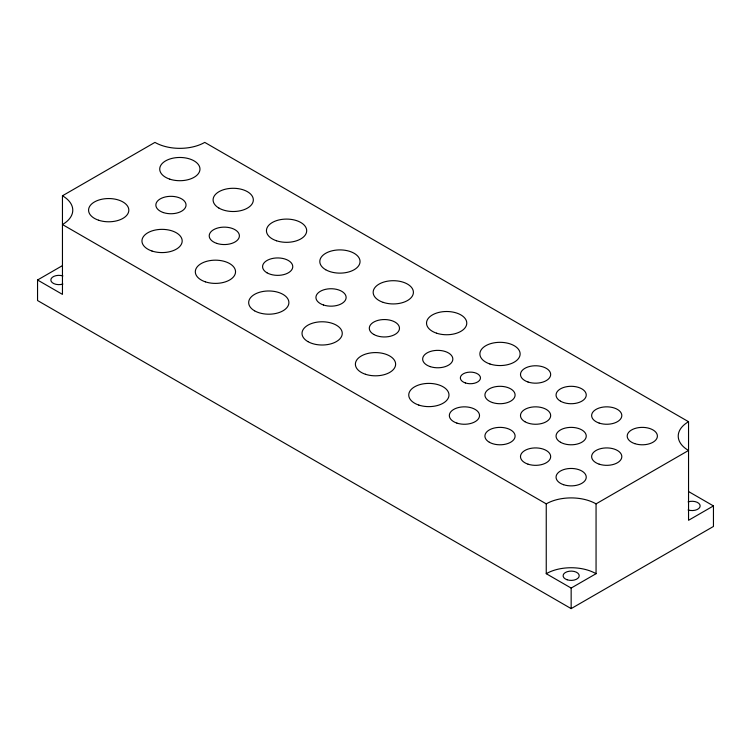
<?xml version="1.0" encoding="UTF-8"?>
<svg xmlns="http://www.w3.org/2000/svg" width="751" height="751" viewBox="0 0 751 751"><rect width="100%" height="100%" fill="white"/><g stroke="black" fill="none" stroke-linecap="round" stroke-linejoin="round"><path stroke-width="1.13" d="M37.55 280.001L62.455 294.373L62.455 195.786L154.941 142.39A35.213 20.333 0 0 0 204.751 142.39L688.545 421.715L688.545 520.293L713.45 505.921L713.45 526.46L571.154 608.61L37.55 300.531L37.55 280.001L62.455 265.619M62.455 195.786A35.213 20.333 0 0 1 62.455 224.54L546.249 503.865A35.213 20.333 0 0 1 596.059 503.865L688.545 450.469A35.213 20.333 0 0 1 688.545 421.715M546.249 503.865L546.249 573.698L571.154 588.071L596.059 573.698L596.059 503.865M688.545 491.539L713.45 505.921M571.154 588.071L571.154 608.61M546.249 573.698A35.213 20.333 0 0 1 596.059 573.698M62.915 284.019A8.045 4.647 0 0 1 50.843 280.001A8.045 4.647 0 0 1 62.915 275.974M688.085 501.893A8.045 4.647 0 0 1 700.157 505.921A8.045 4.647 0 0 1 688.085 509.948M169.782 179.151A20.127 11.622 0 0 0 199.973 169.088A20.127 11.622 0 0 0 169.782 159.024A20.127 11.622 0 0 0 169.782 179.151M218.973 208.111A20.127 11.622 0 0 0 252.646 202.901A20.127 11.622 0 0 0 227.994 188.679A20.127 11.622 0 0 0 218.973 208.111M98.634 220.231A20.127 11.622 0 0 0 128.825 210.167A20.127 11.622 0 0 0 98.634 200.104A20.127 11.622 0 0 0 98.634 220.231M151.993 251.031A20.127 11.622 0 0 0 182.183 240.977A20.127 11.622 0 0 0 151.993 230.914A20.127 11.622 0 0 0 151.993 251.031M276.499 240.771A20.127 11.622 0 0 0 306.69 230.707A20.127 11.622 0 0 0 276.499 220.644A20.127 11.622 0 0 0 276.499 240.771M205.361 281.841A20.127 11.622 0 0 0 235.542 271.778A20.127 11.622 0 0 0 205.361 261.724A20.127 11.622 0 0 0 205.361 281.841M383.226 302.381A20.127 11.622 0 0 0 413.407 292.317A20.127 11.622 0 0 0 383.226 282.254A20.127 11.622 0 0 0 383.226 302.381M307.91 341.611A20.127 11.622 0 0 0 341.574 336.401A20.127 11.622 0 0 0 316.931 322.17A20.127 11.622 0 0 0 307.91 341.611M254.551 310.801A20.127 11.622 0 0 0 288.215 305.591A20.127 11.622 0 0 0 263.573 291.369A20.127 11.622 0 0 0 254.551 310.801M325.699 269.731A20.127 11.622 0 0 0 359.363 264.521A20.127 11.622 0 0 0 334.721 250.29A20.127 11.622 0 0 0 325.699 269.731M365.437 374.261A20.127 11.622 0 0 0 395.627 364.207A20.127 11.622 0 0 0 365.437 354.143A20.127 11.622 0 0 0 365.437 374.261M436.584 333.191A20.127 11.622 0 0 0 466.775 323.127A20.127 11.622 0 0 0 436.584 313.064A20.127 11.622 0 0 0 436.584 333.191M489.943 364A20.127 11.622 0 0 0 520.133 353.937A20.127 11.622 0 0 0 489.943 343.874A20.127 11.622 0 0 0 489.943 364M418.795 405.071A20.127 11.622 0 0 0 448.985 395.007A20.127 11.622 0 0 0 418.795 384.953A20.127 11.622 0 0 0 418.795 405.071M528.037 382.015A15.095 8.712 0 0 0 550.671 374.477A15.095 8.712 0 0 0 528.037 366.929A15.095 8.712 0 0 0 528.037 382.015M456.89 423.095A15.095 8.712 0 0 0 479.523 415.547A15.095 8.712 0 0 0 456.89 408A15.095 8.712 0 0 0 456.89 423.095M560.481 401.175A15.095 8.712 0 0 0 585.733 397.27A15.095 8.712 0 0 0 567.249 386.596A15.095 8.712 0 0 0 560.481 401.175M489.333 442.245A15.095 8.712 0 0 0 514.585 438.34A15.095 8.712 0 0 0 496.101 427.666A15.095 8.712 0 0 0 489.333 442.245M528.037 464.174A15.095 8.712 0 0 0 550.671 456.627A15.095 8.712 0 0 0 528.037 449.079A15.095 8.712 0 0 0 528.037 464.174M599.185 423.095A15.095 8.712 0 0 0 621.819 415.547A15.095 8.712 0 0 0 599.185 408A15.095 8.712 0 0 0 599.185 423.095M634.755 443.634A15.095 8.712 0 0 0 657.397 436.087A15.095 8.712 0 0 0 634.755 428.539A15.095 8.712 0 0 0 634.755 443.634M563.607 484.714A15.095 8.712 0 0 0 586.249 477.167A15.095 8.712 0 0 0 563.607 469.619A15.095 8.712 0 0 0 563.607 484.714M599.185 464.174A15.095 8.712 0 0 0 621.819 456.627A15.095 8.712 0 0 0 599.185 449.079A15.095 8.712 0 0 0 599.185 464.174M560.481 442.245A15.095 8.712 0 0 0 585.733 438.34A15.095 8.712 0 0 0 567.249 427.666A15.095 8.712 0 0 0 560.481 442.245M524.911 421.715A15.095 8.712 0 0 0 550.164 417.8A15.095 8.712 0 0 0 531.68 407.136A15.095 8.712 0 0 0 524.911 421.715M492.459 402.555A15.095 8.712 0 0 0 515.102 395.007A15.095 8.712 0 0 0 492.459 387.469A15.095 8.712 0 0 0 492.459 402.555M163.408 212.58A15.095 8.712 0 0 0 186.041 205.032A15.095 8.712 0 0 0 163.408 197.485A15.095 8.712 0 0 0 163.408 212.58M216.767 243.39A15.095 8.712 0 0 0 239.4 235.842A15.095 8.712 0 0 0 216.767 228.295A15.095 8.712 0 0 0 216.767 243.39M266.999 272.81A15.095 8.712 0 0 0 292.252 268.905A15.095 8.712 0 0 0 273.768 258.231A15.095 8.712 0 0 0 266.999 272.81M323.484 305A15.095 8.712 0 0 0 346.127 297.452A15.095 8.712 0 0 0 323.484 289.905A15.095 8.712 0 0 0 323.484 305M373.726 334.42A15.095 8.712 0 0 0 398.969 330.515A15.095 8.712 0 0 0 380.485 319.842A15.095 8.712 0 0 0 373.726 334.42M430.21 366.619A15.095 8.712 0 0 0 452.844 359.072A15.095 8.712 0 0 0 430.21 351.524A15.095 8.712 0 0 0 430.21 366.619M465.385 382.954A10.063 5.811 0 0 0 480.471 377.922A10.063 5.811 0 0 0 465.385 372.89A10.063 5.811 0 0 0 465.385 382.954M567.127 579.772A8.045 4.647 0 0 0 579.209 575.745A8.045 4.647 0 0 0 567.127 571.727A8.045 4.647 0 0 0 567.127 579.772"/></g></svg>
